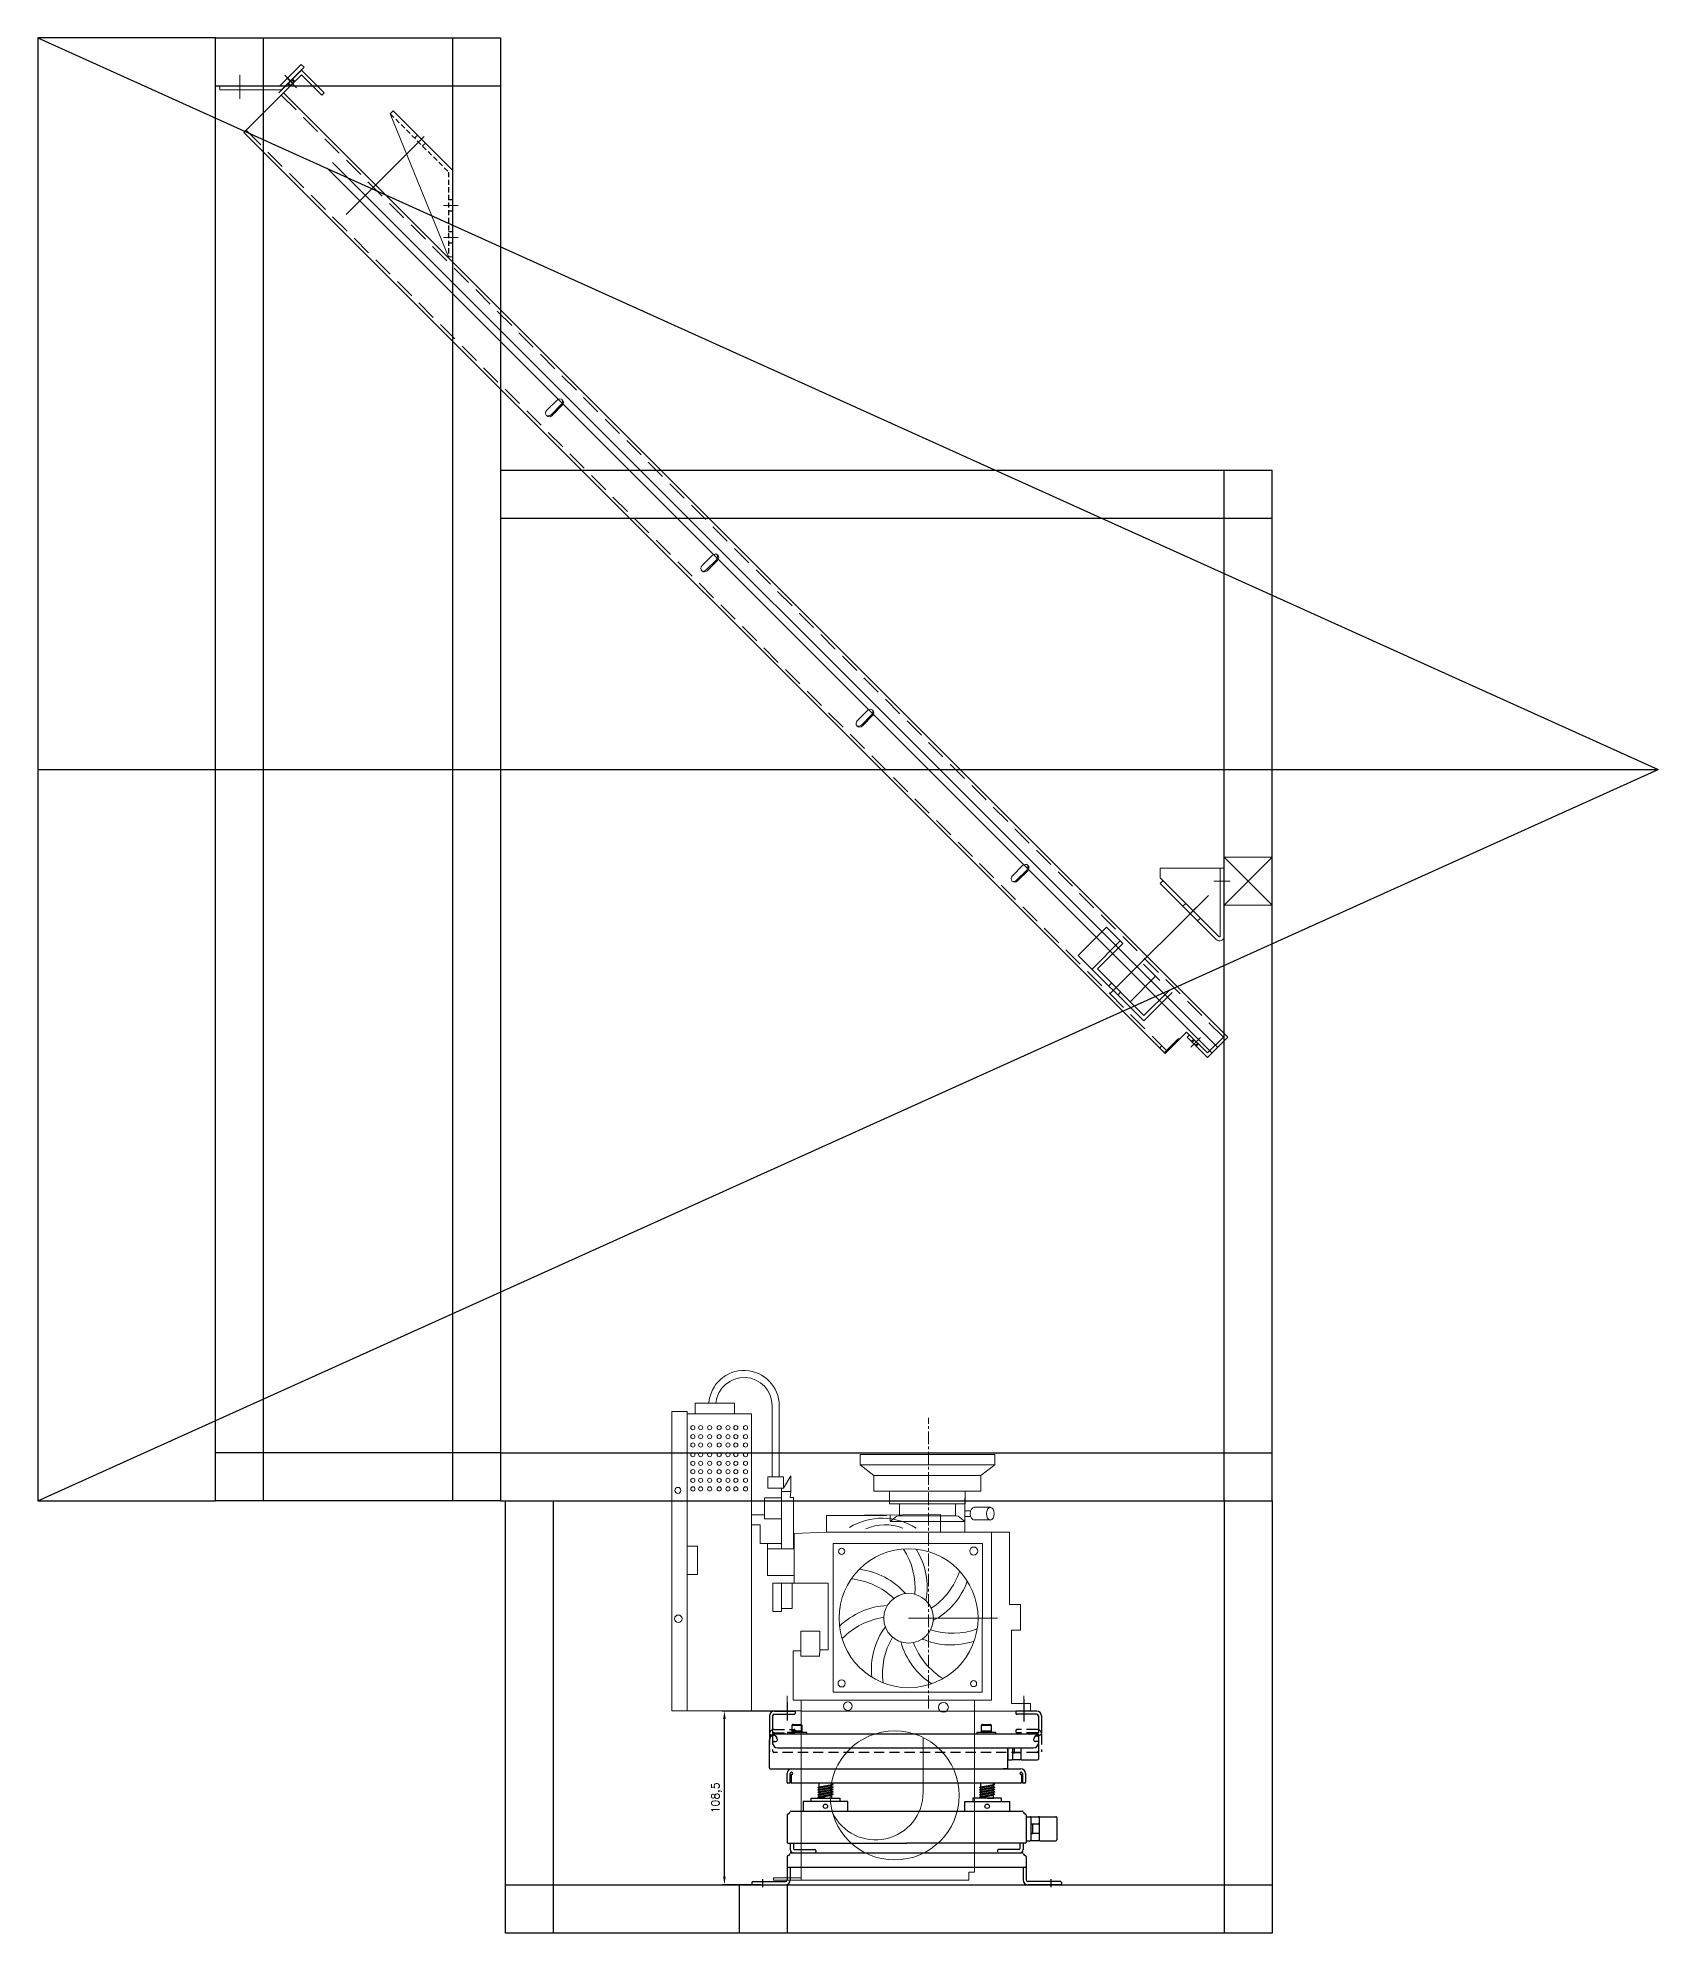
# Model space of a CAD drawing. Header units: millimetres. Extents: x -30327 to 34858, y 4015 to 75103.
# Drawn here: x -28019 to -27007, y 54465 to 55649 of the extents above; entities that cross this region are included whole.
import ezdxf

# ---------------------------------------------------------------- set-up
doc = ezdxf.new("R2010")
doc.units = ezdxf.units.MM
for name, pattern in [('CENTER', [50.8, 31.75, -6.35, 6.35, -6.35]), ('CENTER2', [28.575, 19.05, -3.175, 3.175, -3.175]), ('DASHED2', [9.525, 6.35, -3.175]), ('HIDDEN2', [4.7625, 3.175, -1.5875])]:
    doc.linetypes.add(name, pattern=pattern)
for name, color, linetype, lineweight in [('cen', 1, 'CENTER2', 9), ('CENTER', 2, 'CENTER', 9), ('dim', 2, 'Continuous', 9), ('WIDE-LINE', 3, 'Continuous', 20)]:
    doc.layers.add(name, color=color, linetype=linetype, lineweight=lineweight)
doc.layers.add('hidden', color=3, linetype='HIDDEN2')
doc.layers.add('yellow', color=2, linetype='Continuous')
doc.styles.get("Standard").update_dxf_attribs({"font": 'txt', "bigfont": 'gbcbig.shx'})
doc.dimstyles.new('small', dxfattribs={"dimtxt": 5, "dimasz": 5, "dimexe": 1.25, "dimexo": 1, "dimgap": 2, "dimtad": 1, "dimtxsty": 'Standard', "dimcen": 2.5, "dimadec": 0, "dimazin": 0, "dimtfac": 1, "dimtmove": 0, "dimatfit": 3, "dimfxl": 0, "dimarcsym": 0})

# ---------------------------------------------------------------- blocks, each defined once
blk = doc.blocks.new('111')
for p, q in [((4164.9, 14180.1), (4164.9, 14137.8)), ((4164.9, 14180.1), (4204.9, 14180.1)), ((4167.4, 14180.1), (4167.4, 14137.8)), ((4204.9, 14174.1), (4168.2, 14137.5)), ((4204.9, 14170.6), (4203.1, 14172.4)), ((4204.9, 14180.1), (4204.9, 14174.1)), ((4204.9, 14170.6), (4170, 14135.7))]:
    blk.add_line(p, q)
for radius in [3, 0.5]:
    blk.add_arc((4167.9, 14137.8), radius, 180, 315)
at = {"layer": 'cen'}
for p, q in [((4161.1, 14172.1), (4171.3, 14172.1)), ((4182.6, 14155.3), (4187.9, 14150))]:
    blk.add_line(p, q, dxfattribs=at)
at = {"layer": 'hidden'}
for p, q in [((4179.7, 14149), (4181.5, 14147.2)), ((4188.9, 14158.2), (4190.7, 14156.4))]:
    blk.add_line(p, q, dxfattribs=at)
blk = doc.blocks.new('67BB01')
for p, q in [((-4198.1, 14207.5), (-4235.2, 14170.4)), ((-4196.3, 14205.7), (-4232.7, 14116.4)), ((-4198.1, 14207.5), (-4196.3, 14205.7)), ((-4235.2, 14170.4), (-4235.2, 14116.4)), ((-4235.2, 14116.4), (-4232.7, 14116.4))]:
    blk.add_line(p, q)
at = {"layer": 'cen'}
for p, q in [((-4217.5, 14191.6), (-4212.2, 14186.3)), ((-4238.6, 14148.4), (-4229.6, 14148.4)), ((-4238.6, 14128.4), (-4229.6, 14128.4))]:
    blk.add_line(p, q, dxfattribs=at)
at = {"layer": 'hidden'}
for p, q in [((-4196.3, 14205.7), (-4232.7, 14169.3)), ((-4218.2, 14187.3), (-4216.5, 14185.6)), ((-4213.3, 14192.3), (-4211.5, 14190.5)), ((-4232.7, 14169.3), (-4232.7, 14116.4)), ((-4235.2, 14151.9), (-4232.7, 14151.9)), ((-4235.2, 14144.9), (-4232.7, 14144.9)), ((-4235.2, 14131.9), (-4232.7, 14131.9)), ((-4235.2, 14124.9), (-4232.7, 14124.9))]:
    blk.add_line(p, q, dxfattribs=at)
blk = doc.blocks.new('nyddbd')
at = {"layer": 'CENTER', "ltscale": 0.25}
for p, q in [((-2512.5, 15212.9), (-2512.5, 15394.4)), ((-2600.9, 15220.8), (-2600.9, 15206.2)), ((-2452.9, 15220.8), (-2452.9, 15206.2))]:
    blk.add_line(p, q, dxfattribs=at)
at = {"layer": 'WIDE-LINE'}
for p, q in [((-2672.8, 15211.4), (-2672.8, 15398.4)), ((-2672.8, 15398.4), (-2663.3, 15398.4)), ((-2663.4, 15396.8), (-2623, 15396.8)), ((-2663.3, 15216.7), (-2663.3, 15398.4)), ((-2663.3, 15398.4), (-2663.3, 15314.2)), ((-2633.7, 15403.5), (-2658.2, 15403.5)), ((-2658.2, 15403.5), (-2658.2, 15396.8)), ((-2633.7, 15396.8), (-2633.7, 15403.5)), ((-2623, 15396.8), (-2633.7, 15396.8)), ((-2623, 15396.8), (-2623, 15211.4)), ((-2623, 15212), (-2623, 15396.8)), ((-2610.2, 15402), (-2610.2, 15357.5)), ((-2605.8, 15402), (-2605.8, 15357.5)), ((-2513.2, 15371.4), (-2555.2, 15371.4)), ((-2555.2, 15371.4), (-2555.2, 15365.1)), ((-2513.2, 15371.4), (-2471.2, 15371.4)), ((-2471.2, 15365.1), (-2471.2, 15371.4)), ((-2603.1, 15357.5), (-2613, 15357.5)), ((-2613, 15357.5), (-2613, 15350.4)), ((-2603.1, 15350.4), (-2598.6, 15358.2)), ((-2603.1, 15357.5), (-2603.1, 15350.4)), ((-2598.6, 15358.2), (-2598.6, 15348.3)), ((-2546.6, 15358.4), (-2555.2, 15365.1)), ((-2555.2, 15365.1), (-2546.6, 15358.4)), ((-2555.2, 15365.1), (-2513.2, 15365.1)), ((-2513.2, 15358.4), (-2546.6, 15358.4)), ((-2546.6, 15358.4), (-2546.6, 15348.6)), ((-2471.2, 15365.1), (-2513.2, 15365.1)), ((-2513.2, 15358.4), (-2479.8, 15358.4)), ((-2479.8, 15358.4), (-2471.2, 15365.1)), ((-2471.2, 15365.1), (-2479.8, 15358.4)), ((-2479.8, 15358.4), (-2479.8, 15348.6)), ((-2604.3, 15344.5), (-2615, 15344.5)), ((-2615, 15344.5), (-2615, 15331.2)), ((-2613, 15350.4), (-2603.1, 15350.4)), ((-2604.3, 15348.3), (-2604.3, 15350.4)), ((-2604.3, 15350.4), (-2604.3, 15344.5)), ((-2598.6, 15348.3), (-2604.3, 15348.3)), ((-2604.3, 15348.3), (-2604.3, 15312.5)), ((-2598.6, 15348.3), (-2604.3, 15348.3)), ((-2599, 15344.7), (-2598.6, 15348.3)), ((-2596.8, 15344.7), (-2599, 15344.7)), ((-2596.8, 15312.5), (-2596.8, 15344.7)), ((-2546.6, 15348.6), (-2513.2, 15348.6)), ((-2536.8, 15340.7), (-2536.8, 15348.6)), ((-2536.8, 15348.6), (-2536.8, 15340.7)), ((-2479.8, 15348.6), (-2513.2, 15348.6)), ((-2489.6, 15340.7), (-2489.6, 15348.6)), ((-2489.6, 15348.6), (-2489.6, 15340.7)), ((-2615, 15333.9), (-2623, 15333.9)), ((-2623, 15333.9), (-2623, 15327.5)), ((-2615, 15331.2), (-2615, 15333.9)), ((-2505.1, 15334), (-2576.2, 15333.4)), ((-2538.5, 15333.4), (-2576.2, 15333.4)), ((-2576.2, 15333.4), (-2576.2, 15323)), ((-2513.2, 15340.7), (-2536.8, 15340.7)), ((-2536.8, 15340.7), (-2530.7, 15340.7)), ((-2536.5, 15329.7), (-2536.5, 15333.8)), ((-2536.5, 15329.7), (-2532.3, 15333)), ((-2532.3, 15333), (-2530.7, 15333.2)), ((-2530.7, 15340.7), (-2530.7, 15333.2)), ((-2530.7, 15333.2), (-2513.2, 15333.2)), ((-2513.2, 15340.7), (-2489.6, 15340.7)), ((-2495.6, 15333.2), (-2513.2, 15333.2)), ((-2505.1, 15323), (-2505.1, 15334)), ((-2489.6, 15340.7), (-2495.6, 15340.7)), ((-2495.6, 15340.7), (-2495.6, 15333.2)), ((-2494, 15333), (-2495.6, 15333.2)), ((-2494.9, 15339.5), (-2494.9, 15339.5)), ((-2489.8, 15329.7), (-2494, 15333)), ((-2489.8, 15329.7), (-2489.8, 15344.2)), ((-2489.8, 15344.2), (-2489.8, 15323)), ((-2623, 15327.5), (-2617.6, 15327.5)), ((-2617.6, 15327.5), (-2617.6, 15315.9)), ((-2615, 15331.2), (-2604.3, 15331.2)), ((-2604.3, 15331.2), (-2615, 15331.2)), ((-2596.5, 15322.1), (-2576.2, 15323)), ((-2596.5, 15291.2), (-2596.5, 15322.1)), ((-2576.2, 15323), (-2462, 15323)), ((-2513.2, 15329.7), (-2536.5, 15329.7)), ((-2513.2, 15329.7), (-2489.8, 15329.7)), ((-2462, 15323), (-2505.1, 15323)), ((-2473.2, 15218), (-2473.2, 15323)), ((-2462, 15323), (-2462, 15277.7)), ((-2663.3, 15314.2), (-2656.8, 15314.2)), ((-2656.8, 15314.2), (-2656.8, 15296.5)), ((-2617.6, 15315.9), (-2604.3, 15315.9)), ((-2613.2, 15312.5), (-2613.2, 15315.9)), ((-2613.2, 15315.9), (-2613.2, 15295.8)), ((-2604.3, 15312.5), (-2613.2, 15312.5)), ((-2604.3, 15315.9), (-2604.3, 15312.5)), ((-2604.3, 15312.5), (-2596.8, 15312.5)), ((-2596.5, 15295.8), (-2596.5, 15315)), ((-2596.5, 15315), (-2596.5, 15291.2)), ((-2478.8, 15315.9), (-2572.1, 15315.9)), ((-2572.1, 15315.9), (-2572.1, 15223)), ((-2479, 15223), (-2478.8, 15315.9)), ((-2656.8, 15296.5), (-2663.3, 15296.5)), ((-2613.2, 15295.8), (-2596.5, 15295.8)), ((-2596.5, 15291.2), (-2609.8, 15291.2)), ((-2609.8, 15291.2), (-2609.8, 15273.4)), ((-2604.4, 15273.4), (-2604.4, 15291.2)), ((-2604.4, 15291.2), (-2604.4, 15273.4)), ((-2597.7, 15275.2), (-2597.7, 15291.2)), ((-2597.7, 15291.2), (-2575.3, 15291.2)), ((-2575.3, 15291.2), (-2575.3, 15249.4)), ((-2609.8, 15273.4), (-2604.4, 15273.4)), ((-2604.4, 15273.4), (-2604.4, 15275.2)), ((-2604.4, 15275.2), (-2597.7, 15275.2)), ((-2462, 15277.7), (-2455.1, 15277.7)), ((-2455.1, 15277.7), (-2455.1, 15261.7)), ((-2455.1, 15261.7), (-2460.8, 15261.7)), ((-2460.8, 15261.7), (-2460.8, 15215.9)), ((-2580.5, 15261.2), (-2592.2, 15261.2)), ((-2592.2, 15261.2), (-2592.2, 15245.5)), ((-2580.5, 15249.4), (-2580.5, 15261.2)), ((-2592.2, 15248.9), (-2597.1, 15248.9)), ((-2597.1, 15248.9), (-2597.1, 15218)), ((-2592.2, 15245.5), (-2592.2, 15248.9)), ((-2592.2, 15245.5), (-2580.6, 15245.5)), ((-2580.6, 15245.5), (-2580.5, 15249.4)), ((-2575.3, 15249.4), (-2580.5, 15249.4)), ((-2663.3, 15216.7), (-2663.3, 15211.4)), ((-2663.3, 15216.7), (-2663.3, 15216.7)), ((-2597.1, 15218), (-2473.2, 15218)), ((-2592, 15105.5), (-2592, 15217.6)), ((-2592, 15217.6), (-2592, 15211.2)), ((-2572.1, 15223), (-2479, 15223)), ((-2460.8, 15215.9), (-2448.9, 15215.9)), ((-2448.9, 15215.9), (-2448.9, 15211.2)), ((-2663.3, 15211.4), (-2672.8, 15211.4)), ((-2616.2, 15211.2), (-2616.2, 15211.2)), ((-2515.8, 15160.4), (-2515.8, 15194.6)), ((-2483.9, 15110.6), (-2487.4, 15110.6)), ((-2487.4, 15110.6), (-2487.4, 15105.5)), ((-2487.4, 15105.5), (-2609.4, 15105.5)), ((-2609.4, 15105.5), (-2592, 15105.5))]:
    blk.add_line(p, q, dxfattribs=at)
at = {"layer": 'WIDE-LINE', "ltscale": 0.25}
for p, q in [((-2486.1, 15336.4), (-2489.8, 15336.4)), ((-2486.1, 15332.7), (-2489.8, 15332.7)), ((-2473.9, 15338.5), (-2484, 15338.5)), ((-2473.9, 15330.6), (-2484, 15330.6)), ((-2525, 15269.2), (-2469.5, 15269.2)), ((-2483.9, 15110.6), (-2483.9, 15218)), ((-2663.3, 15211.4), (-2592, 15211.4)), ((-2592, 15211.2), (-2448.9, 15211.2)), ((-2609.4, 15105.5), (-2609.4, 15107)), ((-2609.4, 15107), (-2592, 15107))]:
    blk.add_line(p, q, dxfattribs=at)
at = {"layer": 'WIDE-LINE'}
for centre, radius in [((-2659.7, 15388.3), 1.3), ((-2659.7, 15382.6), 1.3), ((-2654.9, 15388.3), 1.3), ((-2654.9, 15382.6), 1.3), ((-2649.2, 15388.3), 1.3), ((-2649.2, 15382.6), 1.3), ((-2643.3, 15388.3), 1.3), ((-2643.3, 15382.6), 1.3), ((-2637.8, 15388.3), 1.3), ((-2637.8, 15382.6), 1.3), ((-2632.9, 15388.3), 1.3), ((-2632.9, 15382.6), 1.3), ((-2626.8, 15388.3), 1.3), ((-2626.8, 15382.6), 1.3), ((-2659.7, 15377.4), 1.3), ((-2659.7, 15371.4), 1.3), ((-2654.9, 15377.4), 1.3), ((-2654.9, 15371.4), 1.3), ((-2649.2, 15377.4), 1.3), ((-2649.2, 15371.4), 1.3), ((-2643.3, 15377.4), 1.3), ((-2643.3, 15371.4), 1.3), ((-2637.8, 15377.4), 1.3), ((-2637.8, 15371.4), 1.3), ((-2632.9, 15377.4), 1.3), ((-2632.9, 15371.4), 1.3), ((-2626.8, 15377.4), 1.3), ((-2626.8, 15371.4), 1.3), ((-2659.7, 15366), 1.3), ((-2659.7, 15360.8), 1.3), ((-2659.7, 15355.4), 1.3), ((-2654.9, 15366), 1.3), ((-2654.9, 15360.8), 1.3), ((-2654.9, 15355.4), 1.3), ((-2649.2, 15366), 1.3), ((-2649.2, 15360.8), 1.3), ((-2649.2, 15355.4), 1.3), ((-2643.3, 15366), 1.3), ((-2643.3, 15360.8), 1.3), ((-2643.3, 15355.4), 1.3), ((-2637.8, 15366), 1.3), ((-2637.8, 15360.8), 1.3), ((-2637.8, 15355.4), 1.3), ((-2632.9, 15366), 1.3), ((-2632.9, 15360.8), 1.3), ((-2632.9, 15355.4), 1.3), ((-2626.8, 15366), 1.3), ((-2626.8, 15360.8), 1.3), ((-2626.8, 15355.4), 1.3), ((-2669.1, 15349.1), 1.87), ((-2659.7, 15350), 1.3), ((-2654.9, 15350), 1.3), ((-2649.2, 15350), 1.3), ((-2643.3, 15350), 1.3), ((-2637.8, 15350), 1.3), ((-2632.9, 15350), 1.3), ((-2626.8, 15350), 1.3), ((-2566.8, 15311), 1.95), ((-2525, 15269.2), 43.4), ((-2484.3, 15311.2), 2.5), ((-2525, 15269.2), 15.5), ((-2668.8, 15268.9), 2.31), ((-2566.8, 15228.5), 2.25), ((-2484.4, 15228.4), 1.91), ((-2563, 15214.2), 2.69), ((-2503.2, 15213.5), 3.07), ((-2533.7, 15158.5), 40.3)]:
    blk.add_circle(centre, radius, dxfattribs=at)
for centre, radius, start, end in [((-2627.8, 15402), 22, 0, 175.9023), ((-2627.8, 15402), 17.6, 0, 174.8788), ((-2541.5, 15292.8), 38.9, 56.9578, 121.7111), ((-2539.5, 15298), 29.6, 68.5062, 114.2086), ((-2566, 15288), 45.1, 355.1062, 32.7691), ((-2558.5, 15288.5), 45.1, 349.5212, 31.8086), ((-2561, 15255), 45.1, 40.9497, 83.2372), ((-2535.8, 15313), 45.1, 303.6776, 341.3405), ((-2565.3, 15248.9), 45.1, 46.5347, 84.1976), ((-2530.8, 15307.5), 45.1, 298.0926, 340.38), ((-2536.4, 15232.1), 45.1, 92.3783, 134.6658), ((-2534.2, 15225), 45.1, 97.9633, 135.6262), ((-2503.1, 15237.2), 45.1, 143.8069, 186.0943), ((-2497.4, 15304.9), 45.1, 252.249, 289.9119), ((-2496.2, 15234.4), 45.1, 149.3919, 187.0548), ((-2486.3, 15266.3), 45.1, 195.2354, 237.5229), ((-2479.8, 15269.9), 45.1, 200.8204, 238.4834), ((-2498.6, 15297.6), 45.1, 246.664, 288.9515), ((-2545.6, 15160.4), 29.7, 205.3103, 0)]:
    blk.add_arc(centre, radius, start, end, dxfattribs=at)
at = {"layer": 'WIDE-LINE', "ltscale": 0.25}
blk.add_ellipse((-2484, 15334.5), major_axis=(0, -3.95), ratio=0.614035, start_param=3.141593, end_param=6.283185, dxfattribs=at)
blk.add_ellipse((-2473.9, 15334.5), major_axis=(0, -3.95), ratio=0.614035, dxfattribs=at)
blk = doc.blocks.new('*D47')
at = {"layer": 'Defpoints', "color": 0, "transparency": 16777216}
for p in [(-16900.3, 4458.9), (-16861.2, 4458.9), (-16876.5, 4350.4)]:
    blk.add_point(p, dxfattribs=at)
at = {"layer": 'dim', "color": 0, "lineweight": -2, "transparency": 16777216}
for p, q in [((-16862.2, 4458.9), (-16901.6, 4458.9)), ((-16900.3, 4355.4), (-16900.3, 4453.9)), ((-16877.5, 4350.4), (-16901.6, 4350.4))]:
    blk.add_line(p, q, dxfattribs=at)
at = {"layer": 'dim', "color": 0, "transparency": 16777216}
for points in [[(-16901.1, 4453.9), (-16899.5, 4453.9), (-16900.3, 4458.9)], [(-16901.1, 4355.4), (-16899.5, 4355.4), (-16900.3, 4350.4)]]:
    blk.add_solid(points, dxfattribs=at)
at = {"layer": 'dim', "color": 0, "lineweight": 9, "transparency": 16777216, "insert": (-16905.2, 4404.6), "char_height": 5, "attachment_point": 5, "rotation": 90}
blk.add_mtext('108,5', dxfattribs=at)
blk = doc.blocks.new('grsh')
for p, q in [((-2046.6, 19615.6), (-2037.6, 19615.6)), ((-2046.6, 19610.6), (-2037.6, 19610.6))]:
    blk.add_line(p, q)
for centre, start, end in [((-2046.6, 19613.1), 90, 270), ((-2037.6, 19613.1), 270, 90)]:
    blk.add_arc(centre, 2.5, start, end)
blk = doc.blocks.new('NRTDYHSR')
for p, q in [((-24415.1, 43349.2), (-24415.1, 44163.1)), ((-24415.1, 44163.1), (-24380.1, 44163.1)), ((-24382.1, 44165.1), (-24362.1, 44165.1)), ((-24380.1, 43328.8), (-24380.1, 44163.1)), ((-24380.1, 44163.1), (-24364.1, 44163.1)), ((-24364.1, 44163.1), (-24364.1, 44145.1)), ((-24362.1, 44165.1), (-24362.1, 44145.1)), ((-24362.1, 44145.1), (-24364.1, 44145.1)), ((-24410.1, 43373.1), (-24410.1, 43431)), ((-24385.1, 43431), (-24410.1, 43431)), ((-24385.1, 43416.5), (-24385.1, 43431)), ((-24385.1, 43418.8), (-24410.1, 43418.8)), ((-24407.6, 43375.4), (-24407.6, 43416.5)), ((-24385.1, 43416.5), (-24407.6, 43416.5)), ((-24385.1, 43383.9), (-24385.1, 43398.4)), ((-24385.1, 43387.6), (-24407.6, 43387.6)), ((-24385.1, 43373.1), (-24410.1, 43373.1)), ((-24385.1, 43375.4), (-24407.6, 43375.4)), ((-24415.1, 43349.2), (-24396.1, 43349.2)), ((-24398.1, 43328.8), (-24398.1, 43346.8)), ((-24398.1, 43346.8), (-24396.1, 43346.8)), ((-24396.1, 43330.8), (-24396.1, 43349.2)), ((-24398.1, 43328.8), (-24380.1, 43328.8)), ((-24398.1, 43328.8), (-24380.1, 43328.8)), ((-24396.1, 43330.8), (-24382.1, 43330.8))]:
    blk.add_line(p, q)
at = {"extrusion": (-3.26823e-13, 0.406737, 0.913545)}
for p, q in [((-24404.1, 43902.7, 1), (-24395.1, 43902.7, 1)), ((-24404.1, 43765.6, 1), (-24395.1, 43765.6, 1)), ((-24404.1, 43628.5, 1), (-24395.1, 43628.5, 1)), ((-24404.1, 43491.4, 1), (-24395.1, 43491.4, 1))]:
    blk.add_line(p, q, dxfattribs=at)
for centre, start, end in [((24404.1, -40109.2, 17857.8), 10.2329, 90), ((24395.1, -40109.2, 17857.8), 90, 169.7671), ((24404.1, -39984, 17802), 10.2329, 90), ((24395.1, -39984, 17802), 90, 169.7671), ((24404.1, -39858.7, 17746.2), 10.2329, 90), ((24395.1, -39858.7, 17746.2), 90, 169.7671), ((24404.1, -39733.5, 17690.5), 10.2329, 90), ((24395.1, -39733.5, 17690.5), 90, 169.7671)]:
    blk.add_arc(centre, 2.5, start, end, dxfattribs=at)
at = {"layer": 'cen'}
for p, q in [((-24372.1, 44168.2), (-24372.1, 44159.6)), ((-24413.1, 43400), (-24404.3, 43400))]:
    blk.add_line(p, q, dxfattribs=at)
at = {"layer": 'cen', "ltscale": 4}
blk.add_line((-24392.3, 43340.8), (-24400.9, 43340.8), dxfattribs=at)
at = {"layer": 'hidden', "ltscale": 4}
for p, q in [((-24413.1, 43350), (-24413.1, 44163.1)), ((-24382.1, 43330.8), (-24382.1, 44165.1)), ((-24374.1, 44163.1), (-24374.1, 44165.1)), ((-24373.6, 44163.1), (-24373.6, 44165.1)), ((-24370.6, 44163.1), (-24370.6, 44165.1)), ((-24370.1, 44163.1), (-24370.1, 44165.1)), ((-24410.1, 43404), (-24407.6, 43404)), ((-24410.1, 43396), (-24407.6, 43396)), ((-24415.1, 43354.1), (-24413.1, 43354.1)), ((-24415.1, 43350), (-24396.1, 43350)), ((-24396.1, 43342.8), (-24398.1, 43342.8)), ((-24396.1, 43342.3), (-24398.1, 43342.3)), ((-24396.1, 43339.3), (-24398.1, 43339.3)), ((-24396.1, 43338.8), (-24398.1, 43338.8))]:
    blk.add_line(p, q, dxfattribs=at)
at = {"extrusion": (-3.26768e-13, 0.406737, 0.913545), "xscale": -1}
for p in [(22357.4, -59721.6, 17857.4), (22357.4, -59596.3, 17801.7), (22357.4, -59471.1, 17745.9), (22357.4, -59345.9, 17690.2)]:
    blk.add_blockref('grsh', p, dxfattribs=at)
blk = doc.blocks.new('HTRSHSRH')
for p, q in [((-31849.8, 27410.6), (-31836.4, 27424)), ((-31848.8, 27408.1), (-31834.6, 27422.3)), ((-31834.6, 27422.3), (-31836.4, 27424)), ((-31887.4, 27408.1), (-31887.4, 27410.6)), ((-31887.4, 27410.6), (-31849.8, 27410.6)), ((-31854.9, 27410.6), (-31884.9, 27410.6)), ((-31841.3, 27412), (-31846.6, 27417.3)), ((-31854.9, 27408.1), (-31887.4, 27408.1)), ((-31887.4, 27408.1), (-31848.8, 27408.1))]:
    blk.add_line(p, q)
at = {"layer": 'cen'}
for p, q in [((-31874.9, 27417.5), (-31874.9, 27403.8)), ((-31874.9, 27416.2), (-31874.9, 27402.5)), ((-31841.3, 27412), (-31846.6, 27417.3))]:
    blk.add_line(p, q, dxfattribs=at)
blk = doc.blocks.new('23231111')
for p, q in [((-16861.18, 4464.19), (-16861.18, 4452.98)), ((-16713.18, 4466.2), (-16713.18, 4452.32)), ((-16872.18, 4455.85), (-16872.18, 4444.86)), ((-16870.18, 4455.85), (-16870.18, 4445.53)), ((-16869.18, 4458.85), (-16856.68, 4458.85)), ((-16869.18, 4456.85), (-16856.68, 4456.85)), ((-16856.18, 4458.35), (-16856.18, 4457.35)), ((-16718.18, 4458.35), (-16718.18, 4457.35)), ((-16705.18, 4458.85), (-16717.68, 4458.85)), ((-16705.18, 4456.85), (-16717.68, 4456.85)), ((-16704.18, 4455.85), (-16704.18, 4445.53)), ((-16702.18, 4455.85), (-16702.18, 4444.86)), ((-16872.18, 4423.36), (-16872.18, 4440.86)), ((-16870.18, 4443.86), (-16871.18, 4443.86)), ((-16705.18, 4444.53), (-16869.18, 4444.53)), ((-16860.92, 4445.53), (-16860.92, 4444.53)), ((-16848.92, 4445.53), (-16860.92, 4445.53)), ((-16857.92, 4450.03), (-16851.92, 4450.03)), ((-16857.92, 4445.53), (-16857.92, 4450.03)), ((-16857.92, 4446.53), (-16851.92, 4446.53)), ((-16857.92, 4445.53), (-16857.92, 4446.53)), ((-16857.42, 4450.53), (-16852.42, 4450.53)), ((-16851.92, 4450.03), (-16851.92, 4445.53)), ((-16848.92, 4444.53), (-16848.92, 4445.53)), ((-16742.68, 4445.53), (-16742.68, 4444.53)), ((-16730.68, 4445.53), (-16742.68, 4445.53)), ((-16739.68, 4445.53), (-16739.68, 4450.03)), ((-16739.68, 4450.03), (-16733.68, 4450.03)), ((-16739.68, 4445.53), (-16739.68, 4446.53)), ((-16739.68, 4446.53), (-16733.68, 4446.53)), ((-16739.18, 4450.53), (-16734.18, 4450.53)), ((-16733.68, 4450.03), (-16733.68, 4445.53)), ((-16730.68, 4444.53), (-16730.68, 4445.53)), ((-16705.84, 4443.36), (-16704.68, 4443.36)), ((-16704.18, 4443.86), (-16703.18, 4443.86)), ((-16704.18, 4442.86), (-16704.18, 4428.86)), ((-16870.18, 4439.36), (-16870.18, 4438.86)), ((-16869.68, 4439.86), (-16868.18, 4439.86)), ((-16867.18, 4435.86), (-16707.18, 4435.86)), ((-16723.18, 4435.86), (-16723.18, 4428.36)), ((-16723.18, 4423.36), (-16723.18, 4435.86)), ((-16723.18, 4428.36), (-16720.68, 4428.36)), ((-16715.68, 4428.36), (-16720.68, 4428.36)), ((-16720.18, 4428.86), (-16720.18, 4435.86)), ((-16715.68, 4432.86), (-16720.18, 4432.86)), ((-16720.18, 4432.86), (-16719.18, 4432.86)), ((-16719.18, 4432.86), (-16719.18, 4435.86)), ((-16715.18, 4435.86), (-16715.18, 4428.86)), ((-16715.18, 4435.86), (-16715.18, 4433.36)), ((-16714.68, 4428.36), (-16704.68, 4428.36)), ((-16704.18, 4439.86), (-16706.18, 4439.86)), ((-16704.18, 4439.86), (-16704.18, 4438.86)), ((-16871.68, 4422.86), (-16858.18, 4422.86)), ((-16861.18, 4414.36), (-16861.18, 4419.86)), ((-16859.18, 4414.36), (-16859.18, 4419.86)), ((-16858.7, 4418.75), (-16858.7, 4414.36)), ((-16858.18, 4422.86), (-16715.18, 4422.86)), ((-16723.68, 4422.86), (-16726.18, 4422.86)), ((-16714.66, 4418.75), (-16714.66, 4414.36)), ((-16714.18, 4414.36), (-16714.18, 4419.86)), ((-16714.18, 4419.86), (-16714.18, 4414.36)), ((-16712.18, 4419.86), (-16712.18, 4414.36)), ((-16859.68, 4413.86), (-16860.68, 4413.86)), ((-16715.16, 4413.86), (-16858.2, 4413.86)), ((-16841.93, 4411.11), (-16832.41, 4412.9)), ((-16841.93, 4411.11), (-16832.41, 4412.9)), ((-16841.93, 4411.11), (-16841.18, 4411.56)), ((-16841.93, 4409.61), (-16832.41, 4411.4)), ((-16841.93, 4409.61), (-16832.41, 4411.4)), ((-16841.93, 4411.11), (-16841.18, 4410.93)), ((-16841.93, 4409.61), (-16841.18, 4410.06)), ((-16841.93, 4408.11), (-16832.41, 4409.9)), ((-16841.93, 4408.11), (-16832.41, 4409.9)), ((-16841.93, 4409.61), (-16841.18, 4409.43)), ((-16841.93, 4408.11), (-16841.18, 4408.56)), ((-16841.93, 4406.61), (-16832.41, 4408.4)), ((-16841.93, 4406.61), (-16832.41, 4408.4)), ((-16841.93, 4408.11), (-16841.18, 4407.93)), ((-16841.93, 4406.61), (-16841.18, 4407.06)), ((-16841.93, 4405.11), (-16832.41, 4406.9)), ((-16841.93, 4405.11), (-16832.41, 4406.9)), ((-16841.93, 4406.61), (-16841.18, 4406.43)), ((-16841.93, 4405.11), (-16841.18, 4405.56)), ((-16841.93, 4405.11), (-16841.18, 4404.93)), ((-16841.18, 4410.06), (-16841.18, 4413.86)), ((-16841.18, 4411.58), (-16833.18, 4413.08)), ((-16841.18, 4410.93), (-16833.18, 4412.43)), ((-16841.18, 4410.08), (-16833.18, 4411.58)), ((-16841.18, 4409.43), (-16833.18, 4410.93)), ((-16841.18, 4408.58), (-16833.18, 4410.08)), ((-16841.18, 4407.93), (-16833.18, 4409.43)), ((-16841.18, 4408.56), (-16841.18, 4409.43)), ((-16841.18, 4407.08), (-16833.18, 4408.58)), ((-16841.18, 4406.43), (-16833.18, 4407.93)), ((-16841.18, 4407.06), (-16841.18, 4407.93)), ((-16841.18, 4405.58), (-16833.18, 4407.08)), ((-16841.18, 4404.93), (-16833.18, 4406.43)), ((-16841.18, 4405.56), (-16841.18, 4406.43)), ((-16841.18, 4404.93), (-16841.18, 4404.36)), ((-16833.18, 4413.08), (-16833.18, 4413.86)), ((-16832.41, 4412.9), (-16833.18, 4413.08)), ((-16832.41, 4412.9), (-16833.18, 4412.43)), ((-16833.18, 4411.58), (-16833.18, 4412.43)), ((-16832.41, 4411.4), (-16833.18, 4411.58)), ((-16832.41, 4411.4), (-16833.18, 4410.93)), ((-16833.18, 4410.08), (-16833.18, 4410.93)), ((-16832.41, 4409.9), (-16833.18, 4410.08)), ((-16832.41, 4409.9), (-16833.18, 4409.43)), ((-16833.18, 4408.58), (-16833.18, 4409.43)), ((-16832.41, 4408.4), (-16833.18, 4408.58)), ((-16832.41, 4408.4), (-16833.18, 4407.93)), ((-16833.18, 4407.08), (-16833.18, 4407.93)), ((-16832.41, 4406.9), (-16833.18, 4407.08)), ((-16832.41, 4406.9), (-16833.18, 4406.43)), ((-16833.18, 4404.36), (-16833.18, 4406.43)), ((-16740.93, 4411.11), (-16731.41, 4412.9)), ((-16740.93, 4411.11), (-16731.41, 4412.9)), ((-16740.93, 4411.11), (-16740.18, 4411.56)), ((-16740.93, 4409.61), (-16731.41, 4411.4)), ((-16740.93, 4409.61), (-16731.41, 4411.4)), ((-16740.93, 4411.11), (-16740.18, 4410.93)), ((-16740.93, 4409.61), (-16740.18, 4410.06)), ((-16740.93, 4408.11), (-16731.41, 4409.9)), ((-16740.93, 4408.11), (-16731.41, 4409.9)), ((-16740.93, 4409.61), (-16740.18, 4409.43)), ((-16740.93, 4408.11), (-16740.18, 4408.56)), ((-16740.93, 4406.61), (-16731.41, 4408.4)), ((-16740.93, 4406.61), (-16731.41, 4408.4)), ((-16740.93, 4408.11), (-16740.18, 4407.93)), ((-16740.93, 4406.61), (-16740.18, 4407.06)), ((-16740.93, 4405.11), (-16731.41, 4406.9)), ((-16740.93, 4405.11), (-16731.41, 4406.9)), ((-16740.93, 4406.61), (-16740.18, 4406.43)), ((-16740.93, 4405.11), (-16740.18, 4405.56)), ((-16740.93, 4405.11), (-16740.18, 4404.93)), ((-16740.18, 4410.06), (-16740.18, 4413.86)), ((-16740.18, 4411.58), (-16732.18, 4413.08)), ((-16740.18, 4410.93), (-16732.18, 4412.43)), ((-16740.18, 4410.08), (-16732.18, 4411.58)), ((-16740.18, 4409.43), (-16732.18, 4410.93)), ((-16740.18, 4408.58), (-16732.18, 4410.08)), ((-16740.18, 4408.56), (-16740.18, 4409.43)), ((-16740.18, 4407.93), (-16732.18, 4409.43)), ((-16740.18, 4407.08), (-16732.18, 4408.58)), ((-16740.18, 4407.06), (-16740.18, 4407.93)), ((-16740.18, 4406.43), (-16732.18, 4407.93)), ((-16740.18, 4405.58), (-16732.18, 4407.08)), ((-16740.18, 4405.56), (-16740.18, 4406.43)), ((-16740.18, 4404.93), (-16732.18, 4406.43)), ((-16740.18, 4404.93), (-16740.18, 4404.36)), ((-16732.18, 4413.08), (-16732.18, 4413.86)), ((-16731.41, 4412.9), (-16732.18, 4413.08)), ((-16731.41, 4412.9), (-16732.18, 4412.43)), ((-16732.18, 4411.58), (-16732.18, 4412.43)), ((-16731.41, 4411.4), (-16732.18, 4411.58)), ((-16731.41, 4411.4), (-16732.18, 4410.93)), ((-16732.18, 4410.08), (-16732.18, 4410.93)), ((-16731.41, 4409.9), (-16732.18, 4410.08)), ((-16731.41, 4409.9), (-16732.18, 4409.43)), ((-16732.18, 4408.58), (-16732.18, 4409.43)), ((-16731.41, 4408.4), (-16732.18, 4408.58)), ((-16731.41, 4408.4), (-16732.18, 4407.93)), ((-16732.18, 4407.08), (-16732.18, 4407.93)), ((-16731.41, 4406.9), (-16732.18, 4407.08)), ((-16731.41, 4406.9), (-16732.18, 4406.43)), ((-16732.18, 4404.36), (-16732.18, 4406.43)), ((-16712.68, 4413.86), (-16713.68, 4413.86)), ((-16861.18, 4393.91), (-16861.18, 4376.86)), ((-16858.73, 4396.36), (-16714.18, 4396.36)), ((-16858.73, 4396.36), (-16851.18, 4396.36)), ((-16823.18, 4402.36), (-16851.18, 4402.36)), ((-16851.18, 4402.36), (-16851.18, 4396.36)), ((-16846.18, 4402.36), (-16846.18, 4404.36)), ((-16846.18, 4404.36), (-16828.18, 4404.36)), ((-16828.18, 4402.36), (-16846.18, 4402.36)), ((-16837.18, 4404.36), (-16841.18, 4404.36)), ((-16837.18, 4404.36), (-16833.18, 4404.36)), ((-16828.18, 4404.36), (-16828.18, 4402.36)), ((-16823.18, 4396.36), (-16823.18, 4402.36)), ((-16750.18, 4402.36), (-16722.18, 4402.36)), ((-16750.18, 4396.36), (-16750.18, 4402.36)), ((-16727.18, 4404.36), (-16745.18, 4404.36)), ((-16745.18, 4404.36), (-16745.18, 4402.36)), ((-16745.18, 4402.36), (-16727.18, 4402.36)), ((-16736.18, 4404.36), (-16740.18, 4404.36)), ((-16736.18, 4404.36), (-16732.18, 4404.36)), ((-16727.18, 4402.36), (-16727.18, 4404.36)), ((-16722.18, 4402.36), (-16722.18, 4396.36)), ((-16711.73, 4393.91), (-16711.73, 4376.86)), ((-16711.73, 4392.89), (-16711.73, 4377.89)), ((-16711.73, 4392.89), (-16709.23, 4392.89)), ((-16709.57, 4392.89), (-16704.23, 4392.89)), ((-16703.23, 4392.89), (-16693.23, 4392.89)), ((-16708.73, 4378.39), (-16708.73, 4392.39)), ((-16708.73, 4388.39), (-16704.23, 4388.39)), ((-16704.23, 4382.39), (-16708.73, 4382.39)), ((-16708.73, 4382.39), (-16707.73, 4382.39)), ((-16707.73, 4382.39), (-16707.73, 4388.39)), ((-16703.73, 4392.39), (-16703.73, 4378.39)), ((-16703.73, 4387.89), (-16703.73, 4382.89)), ((-16692.73, 4392.39), (-16692.73, 4378.39)), ((-16860.68, 4376.36), (-16859.18, 4376.36)), ((-16859.18, 4376.36), (-16843.18, 4376.36)), ((-16859.18, 4376.36), (-16786.45, 4376.36)), ((-16859.18, 4376.36), (-16859.18, 4372.36)), ((-16858.73, 4370.36), (-16851.18, 4370.36)), ((-16858.73, 4370.36), (-16714.18, 4370.36)), ((-16858.73, 4370.36), (-16735.68, 4370.36)), ((-16857.18, 4376.36), (-16857.18, 4372.86)), ((-16857.18, 4370.36), (-16843.68, 4370.36)), ((-16856.68, 4372.36), (-16843.68, 4372.36)), ((-16843.18, 4371.86), (-16843.18, 4370.86)), ((-16713.73, 4376.36), (-16786.45, 4376.36)), ((-16713.73, 4376.36), (-16729.73, 4376.36)), ((-16729.73, 4371.86), (-16729.73, 4370.86)), ((-16716.23, 4372.36), (-16729.23, 4372.36)), ((-16715.73, 4376.36), (-16715.73, 4372.86)), ((-16712.23, 4376.36), (-16713.73, 4376.36)), ((-16713.73, 4376.36), (-16713.73, 4372.36)), ((-16711.73, 4377.89), (-16709.23, 4377.89)), ((-16704.23, 4377.89), (-16709.23, 4377.89)), ((-16703.23, 4377.89), (-16693.23, 4377.89)), ((-16861.18, 4367.91), (-16861.18, 4361.86)), ((-16861.18, 4361.86), (-16861.18, 4353.36)), ((-16860.68, 4361.36), (-16712.23, 4361.36)), ((-16859.18, 4361.36), (-16859.18, 4353.36)), ((-16713.73, 4361.36), (-16713.73, 4353.36)), ((-16711.73, 4367.91), (-16711.73, 4361.86)), ((-16711.73, 4361.86), (-16711.73, 4353.36)), ((-16883.18, 4351.86), (-16883.18, 4350.86)), ((-16882.68, 4352.36), (-16862.18, 4352.36)), ((-16882.68, 4350.36), (-16862.18, 4350.36)), ((-16876.45, 4353.75), (-16876.45, 4348.87)), ((-16690.23, 4352.36), (-16710.73, 4352.36)), ((-16690.23, 4350.36), (-16710.73, 4350.36)), ((-16696.45, 4353.75), (-16696.45, 4348.87)), ((-16689.73, 4351.86), (-16689.73, 4350.86))]:
    blk.add_line(p, q)
at = {"linetype": 'DASHED2'}
for p, q in [((-16872.18, 4444.36), (-16872.18, 4433.36)), ((-16870.18, 4444.36), (-16870.18, 4434.03)), ((-16869.18, 4447.36), (-16856.68, 4447.36)), ((-16869.18, 4445.36), (-16856.68, 4445.36)), ((-16856.18, 4446.86), (-16856.18, 4445.86)), ((-16718.18, 4446.86), (-16718.18, 4445.86)), ((-16705.18, 4447.36), (-16717.68, 4447.36)), ((-16705.18, 4445.36), (-16717.68, 4445.36)), ((-16704.18, 4444.36), (-16704.18, 4434.03)), ((-16702.18, 4444.36), (-16702.18, 4433.36)), ((-16705.18, 4433.03), (-16869.18, 4433.03))]:
    blk.add_line(p, q, dxfattribs=at)
for centre in [(-16837.18, 4399.36), (-16736.18, 4399.36)]:
    blk.add_circle(centre, 1.36)
for centre, radius, start, end in [((-16869.18, 4455.85), 3, 90, 180), ((-16869.18, 4455.85), 1, 90, 180), ((-16856.68, 4458.35), 0.5, 0, 90), ((-16856.68, 4457.35), 0.5, 270, 0), ((-16717.68, 4458.35), 0.5, 90, 180), ((-16717.68, 4457.35), 0.5, 180, 270), ((-16705.18, 4455.85), 3, 0, 90), ((-16705.18, 4455.85), 1, 0, 90), ((-16871.18, 4444.86), 1, 180, 270), ((-16869.18, 4440.86), 3, 99.59407, 180), ((-16869.18, 4445.53), 1, 180, 270), ((-16870.18, 4440.86), 3, 0, 90), ((-16868.18, 4440.86), 1, 270, 0), ((-16857.42, 4450.03), 0.5, 90, 180), ((-16852.42, 4450.03), 0.5, 0, 90), ((-16739.18, 4450.03), 0.5, 90, 180), ((-16734.18, 4450.03), 0.5, 0, 90), ((-16704.18, 4440.86), 3, 90, 180), ((-16706.18, 4440.86), 1, 180, 270), ((-16705.18, 4445.53), 1, 270, 0), ((-16704.68, 4442.86), 0.5, 0, 90), ((-16703.18, 4444.86), 1, 270, 0), ((-16869.68, 4439.36), 0.5, 90, 180), ((-16867.18, 4438.86), 3, 180, 270), ((-16720.68, 4428.86), 0.5, 270, 0), ((-16715.68, 4433.36), 0.5, 270, 0), ((-16715.68, 4428.86), 0.5, 270, 0), ((-16714.68, 4428.86), 0.5, 180, 270), ((-16707.18, 4438.86), 3, 270, 0), ((-16704.68, 4428.86), 0.5, 270, 0), ((-16871.68, 4423.36), 0.5, 180, 270), ((-16858.18, 4419.86), 3, 90, 180), ((-16858.41, 4419.96), 0.773, 306.86034, 187.17533), ((-16858.2, 4418.75), 0.5, 101.53696, 180), ((-16858.7, 4421.2), 2, 281.53696, 292.04012), ((-16723.68, 4423.36), 0.5, 270, 0), ((-16714.94, 4419.96), 0.773, 352.82467, 233.13966), ((-16714.66, 4421.2), 2, 247.95988, 258.46304), ((-16715.18, 4419.86), 3, 0, 90), ((-16715.16, 4418.75), 0.5, 0, 78.46304), ((-16860.68, 4414.36), 0.5, 180, 270), ((-16859.68, 4414.36), 0.5, 270, 0), ((-16858.2, 4414.36), 0.5, 180, 270), ((-16715.16, 4414.36), 0.5, 270, 0), ((-16713.68, 4414.36), 0.5, 180, 270), ((-16712.68, 4414.36), 0.5, 270, 0), ((-16860.68, 4393.91), 0.5, 101.53696, 180), ((-16861.18, 4396.36), 2, 281.53696, 348.46304), ((-16858.73, 4395.86), 0.5, 90, 168.46304), ((-16714.18, 4395.86), 0.5, 11.53696, 90), ((-16711.73, 4396.36), 2, 191.53696, 258.46304), ((-16712.23, 4393.91), 0.5, 0, 78.46304), ((-16709.23, 4392.39), 0.5, 0, 90), ((-16704.23, 4392.39), 0.5, 0, 90), ((-16703.23, 4392.39), 0.5, 90, 180), ((-16693.23, 4392.39), 0.5, 0, 90), ((-16704.23, 4387.89), 0.5, 0, 90), ((-16704.23, 4382.89), 0.5, 270, 0), ((-16860.68, 4376.86), 0.5, 180, 270), ((-16861.18, 4370.36), 2, 281.53696, 348.46304), ((-16858.73, 4369.86), 0.5, 90, 168.46304), ((-16857.18, 4372.36), 2, 180, 270), ((-16856.68, 4372.86), 0.5, 180, 270), ((-16843.68, 4371.86), 0.5, 0, 90), ((-16843.68, 4370.86), 0.5, 270, 0), ((-16729.23, 4371.86), 0.5, 90, 180), ((-16716.23, 4372.86), 0.5, 270, 0), ((-16715.73, 4372.36), 2, 270, 0), ((-16714.18, 4369.86), 0.5, 11.53696, 90), ((-16711.73, 4370.36), 2, 191.53696, 258.46304), ((-16712.23, 4376.86), 0.5, 270, 0), ((-16709.23, 4378.39), 0.5, 270, 0), ((-16704.23, 4378.39), 0.5, 270, 0), ((-16703.23, 4378.39), 0.5, 180, 270), ((-16693.23, 4378.39), 0.5, 270, 0), ((-16860.68, 4367.91), 0.5, 101.53696, 180), ((-16860.68, 4361.86), 0.5, 180, 270), ((-16712.23, 4361.86), 0.5, 270, 0), ((-16712.23, 4367.91), 0.5, 0, 78.46304), ((-16882.68, 4351.86), 0.5, 90, 180), ((-16882.68, 4350.86), 0.5, 180, 270), ((-16862.18, 4353.36), 1, 270, 0), ((-16862.18, 4353.36), 3, 270, 0), ((-16710.73, 4353.36), 3, 180, 270), ((-16710.73, 4353.36), 1, 180, 270), ((-16690.23, 4351.86), 0.5, 0, 90), ((-16690.23, 4350.86), 0.5, 270, 0)]:
    blk.add_arc(centre, radius, start, end)
for centre, radius, start, end in [((-16869.18, 4444.36), 3, 90, 180), ((-16869.18, 4444.36), 1, 90, 180), ((-16856.68, 4446.86), 0.5, 0, 90), ((-16856.68, 4445.86), 0.5, 270, 0), ((-16717.68, 4446.86), 0.5, 90, 180), ((-16717.68, 4445.86), 0.5, 180, 270), ((-16705.18, 4444.36), 3, 0, 90), ((-16705.18, 4444.36), 1, 0, 90), ((-16869.18, 4434.03), 1, 180, 270), ((-16705.18, 4434.03), 1, 270, 0)]:
    blk.add_arc(centre, radius, start, end, dxfattribs=at)
at = {"layer": 'dim', "lineweight": 9}
dim = blk.add_linear_dim(base=(-16900.31, 4458.85), p1=(-16876.45, 4350.36), p2=(-16861.18, 4458.85), angle=90, dimstyle='small', override={"dimdec": 1}, dxfattribs=at)
dim.commit()
dim.dimension.update_dxf_attribs({"geometry": '*D47', "text_midpoint": (-16905.23, 4404.61)})

msp = doc.modelspace()

# ---------------------------------------------------------------- linework, layer by layer
for p, q in [((-28018.973, 55648.6602), (-28018.973, 54734.6602)), ((-27907.973, 55648.6602), (-28018.973, 55648.6602)), ((-27907.973, 54734.6602), (-27907.973, 55648.6602)), ((-27907.973, 55648.6602), (-27729.973, 55648.6602)), ((-27877.973, 54734.6602), (-27877.973, 55648.6602)), ((-27759.973, 55648.6602), (-27759.973, 54734.6602)), ((-27729.973, 55648.6602), (-27729.973, 54734.6602)), ((-27729.973, 55648.6602), (-27729.973, 55363.6602)), ((-27907.973, 55618.6602), (-27729.973, 55618.6602)), ((-27729.973, 55378.6602), (-27247.973, 55378.6602)), ((-27277.973, 54734.6602), (-27277.973, 55378.6602)), ((-27247.973, 54734.6602), (-27247.973, 55378.6602)), ((-27729.973, 55348.6602), (-27247.973, 55348.6602)), ((-28018.973, 55191.6602), (-27006.973, 55191.6602)), ((-27729.973, 54764.6602), (-27907.973, 54764.6602)), ((-27729.973, 54764.6602), (-27247.973, 54764.6602)), ((-28018.973, 54734.6602), (-27907.973, 54734.6602)), ((-27729.973, 54734.6602), (-27907.973, 54734.6602)), ((-27729.973, 54734.6602), (-27247.973, 54734.6602)), ((-27726.973, 54464.6788), (-27726.973, 54734.6602)), ((-27696.973, 54464.6788), (-27696.973, 54734.6602)), ((-27277.973, 54734.6602), (-27277.973, 54464.6788)), ((-27247.973, 54734.6602), (-27247.973, 54464.6788)), ((-27247.973, 54494.6788), (-27726.973, 54494.6788)), ((-27580.973, 54494.6788), (-27580.973, 54464.6788)), ((-27550.973, 54494.6788), (-27550.973, 54464.6788)), ((-27247.973, 54464.6788), (-27726.973, 54464.6788))]:
    msp.add_line(p, q)
at = {"layer": 'dim'}
for p, q in [((-27826.517, 55538.2633), (-27777.6483, 55587.132)), ((-27349.3452, 55051.4398), (-27287.8725, 55112.9125))]:
    msp.add_line(p, q, dxfattribs=at)
at = {"layer": 'dim', "lineweight": 9}
for p, q in [((-27285.9086, 55014.8733), (-27838.3155, 55567.2802)), ((-27282.373, 55018.4088), (-27834.8835, 55570.9193)), ((-27277.973, 55136.8856), (-27247.973, 55136.8856)), ((-27277.973, 55106.8856), (-27247.973, 55136.8856)), ((-27247.973, 55106.8856), (-27277.973, 55136.8856)), ((-27277.973, 55106.8856), (-27247.973, 55106.8856))]:
    msp.add_line(p, q, dxfattribs=at)
at = {"layer": 'yellow'}
for p in [(-28018.973, 55648.6602), (-28018.973, 54734.6602)]:
    msp.add_line(p, (-27006.973, 55191.6602), dxfattribs=at)

# ---------------------------------------------------------------- block references
at = {"layer": 'dim'}
msp.add_blockref('HTRSHSRH', (3981.9646, 28208.0465), dxfattribs=at)
at = {"layer": 'dim', "rotation": 45}
msp.add_blockref('NRTDYHSR', (20601.722, 41625.6659), dxfattribs=at)
at = {"layer": 'dim', "xscale": -1}
msp.add_blockref('111', (-23113.0798, 40949.7893), dxfattribs=at)
at = {"layer": 'dim', "lineweight": 9}
msp.add_blockref('nyddbd', (-24950.1502, 39392.178), dxfattribs=at)
at = {"layer": 'WIDE-LINE', "linetype": 'ByBlock', "xscale": -1}
msp.add_blockref('67BB01', (-31995.1615, 41395.5487), dxfattribs=at)
at = {"layer": 'yellow'}
msp.add_blockref('23231111', (-10689.8686, 50144.5201), dxfattribs=at)

doc.saveas('drawing.dxf')
